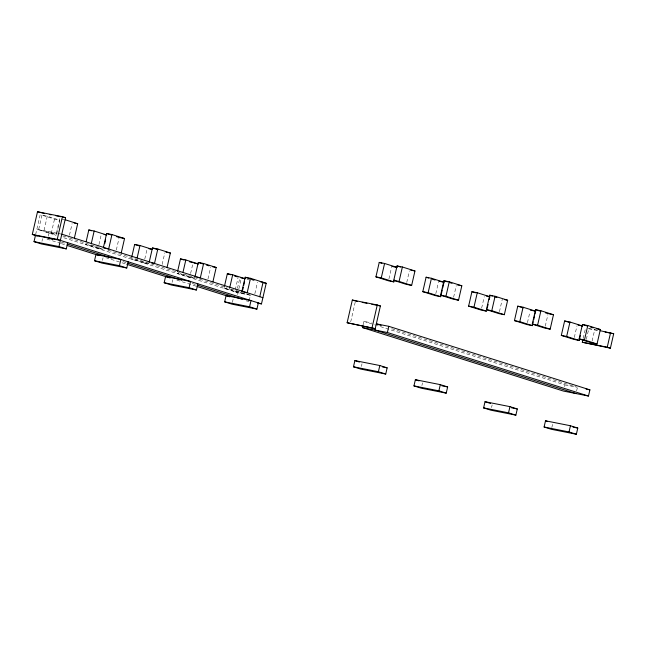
<?xml version="1.0" encoding="UTF-8"?>
<svg xmlns="http://www.w3.org/2000/svg" width="646" height="646" viewBox="0 0 646 646"><rect width="100%" height="100%" fill="white"/><g stroke="black" fill="none" stroke-linecap="round" stroke-linejoin="round"><path stroke-width="0.48" stroke-dasharray="3.23 2.42" d="M35.643 234.555L40.423 213.689M41.95 215.158L38.639 229.605L51.212 233.569L56.549 234.627L59.86 220.189L47.295 216.216L41.95 215.158L54.514 219.123L59.86 220.189M47.295 216.216L43.985 230.662L56.549 234.627M41.966 241.289L42.571 238.64M48.313 236.145L49.33 231.72L57.026 234.151M51.212 233.569L54.514 219.123M59.763 218.687L56.452 233.133L59.141 233.981M69.461 235.176L72.11 223.621M98.079 248.379L85.514 244.406L90.852 245.464L103.425 249.437L98.079 248.379L98.741 245.488M98.959 244.527L101.39 233.933M102.448 260.403L103.061 257.746M116.328 249.978L118.977 238.422M143.905 262.849L131.332 258.885L136.677 259.942L149.25 263.907L143.905 262.849L144.567 259.958M144.785 258.998L147.215 248.403M162.154 264.456L164.803 252.901M172.102 282.399L172.708 279.75M189.73 277.328L177.157 273.355L182.503 274.413L195.068 278.386L189.73 277.328L190.392 274.437M190.61 273.476L193.033 262.882M207.98 278.927L210.628 267.371M237.26 289.238L236.597 292.129L224.033 288.156L224.469 286.235M232.39 302.393L233.4 297.967M235.257 289.852L238.124 277.336M237.478 288.277L239.908 277.683M237.558 294.536L238.624 289.884M238.842 288.915L241.265 278.321M249.211 300.551L250.43 295.238L231.187 289.166M254.847 293.736L257.496 282.181M350.705 321.837L355.252 301.973M363.052 324.922L363.868 321.385L371.539 322.903M361.405 366.444L362.01 363.787M388.932 278.894L391.581 267.339M406.746 282.423L409.394 270.868M435.808 293.704L438.456 282.149M421.895 385.549L422.5 382.9M453.613 297.233L456.262 285.677M481.633 308.174L484.274 296.619M499.439 311.703L502.305 299.187M491.549 407.553L492.155 404.897M527.451 322.653L529.882 312.058M545.264 326.182L547.913 314.626M551.829 427.539L552.637 424.002M574.326 337.454L576.975 325.899M564.564 386.671L564.967 384.903L377.337 325.641M583.201 338.399L585.405 328.774M586.342 339.392L588.546 329.767M576.62 390.911L577.435 387.374M592.132 340.983L594.78 329.428M61.54 219.042L64.212 219.567M588.498 328.378L599.052 330.469M588.764 328.798L599.318 330.889M57.001 233.238L36.862 229.249L56.105 235.33M57.962 233.432L60.902 234.014M247.022 279.468L253.733 280.8M224.033 288.156L229.37 289.222L241.943 293.187M234.821 291.774L247.289 294.245M250.43 295.238L237.962 292.767L61.879 237.155M246.134 300.858L249.009 301.432M564.967 384.903L576.474 387.188M391.726 328.717L576.474 387.067M363.868 321.385L376.376 325.334M62.799 235.976L68.573 237.801M69.534 238.099L101.285 248.129M108.019 250.26L227.335 287.946M61.378 242.169L65.23 243.38M122.958 261.614L126.81 262.833M192.242 283.497L196.085 284.716M46.988 239.085L60.458 243.34M61.418 243.647L65.27 244.858M105.686 257.625L121.077 262.486M122.037 262.793L125.889 264.012M176.883 280.114L196.134 286.194"/><path stroke-width="0.97" d="M37.274 236.016L32.3 234.45L37.5 211.751L62.436 216.693L65.577 217.686L58.956 246.57L66.288 248.888L67.709 242.694M66.288 248.888L41.352 243.946L34.028 241.628L35.441 235.443L60.377 240.385M241.838 291.693L245.149 277.247L250.495 278.305L266.2 283.271L261.477 303.903L57.236 239.391L62.436 216.693M74.363 238.164L77.673 223.718L65.101 219.745M86.176 241.515L88.817 229.96L94.163 231.018L106.735 234.991L104.063 234.458M91.296 243.542L94.163 231.018M126.778 267.993L101.842 263.051L94.51 260.734L95.931 254.548L120.867 259.49L119.445 265.676L126.778 267.993L128.199 261.808M103.32 247.935L106.63 233.489L111.976 234.555L124.541 238.519L121.238 252.966M104.749 243.655L105.629 239.803M111.976 234.555L108.665 248.993L104.216 248.112M131.776 256.955L134.643 244.438L139.988 245.496L152.553 249.469L148.992 248.758M137.122 258.012L139.988 245.496M149.145 262.413L152.456 247.967L157.802 249.025L170.366 252.998L167.056 267.444M157.802 249.025L154.491 263.471L151.818 262.938M196.432 289.997L171.497 285.056L164.165 282.738L165.578 276.545L190.513 281.486L189.1 287.68L196.432 289.997L197.846 283.804M177.602 271.433L180.468 258.909L185.814 259.967L198.379 263.939L193.929 263.059M182.947 272.491L185.814 259.967M194.971 276.884L198.282 262.438L203.619 263.503L216.192 267.468L212.881 281.914M203.619 263.503L200.317 277.941L196.747 277.239M224.469 286.235L227.335 273.718L232.681 274.776L245.254 278.741L241.006 277.901M256.914 309.103L231.979 304.161L224.655 301.844L226.068 295.65L251.003 300.592L249.582 306.785L256.914 309.103L258.335 302.909M229.596 288.253L232.681 274.776M242.387 291.265L243.267 287.413M243.704 285.484L244.592 281.632M250.495 278.305L247.184 292.751L243.623 292.04M259.757 296.724L263.059 282.278L260.185 281.704M347.128 322.734L375.205 328.669L347.128 322.734L352.328 300.035L377.264 304.977L380.405 305.97L374.914 330.041L576.014 393.567M353.467 366.783L354.888 360.589L379.816 365.531L387.148 367.849L385.735 374.042L360.799 369.1L353.467 366.783L378.403 371.725L385.735 374.042M381.14 325.374L376.335 323.856L388.803 326.327L589.903 389.845L588.482 396.038L563.546 391.096L362.446 327.57L362.85 325.802M394.278 279.952L393.834 281.882L388.496 280.824L375.924 276.851L379.234 262.405L384.58 263.463L397.145 267.436L391.799 266.378M393.834 281.882L381.269 277.909L384.58 263.463M372.064 327.675L377.264 304.977M393.737 280.38L397.048 265.934L402.385 267L414.958 270.965L411.647 285.411L406.302 284.353L393.737 280.38L399.083 281.438L411.647 285.411M378.403 371.725L379.816 365.531M588.482 396.038L387.382 332.512L388.803 326.327M399.083 281.438L402.385 267M442.252 289.949L440.709 296.684L435.364 295.626L422.799 291.661L426.102 277.215L431.447 278.273L444.02 282.237L442.696 288.019M440.709 296.684L428.137 292.719L431.447 278.273M413.957 385.888L415.37 379.695L440.306 384.636L447.638 386.954L446.225 393.148L421.289 388.206L413.957 385.888L438.892 390.83L446.225 393.148M440.604 295.19L443.915 280.744L449.261 281.801L461.825 285.774L458.523 300.22L453.177 299.155L440.604 295.19L445.95 296.248L458.523 300.22M445.95 296.248L449.261 281.801M438.892 390.83L440.306 384.636M468.616 306.131L473.962 307.189L486.535 311.162L481.189 310.104L468.616 306.131L471.927 291.685L477.273 292.743L489.838 296.716L489.175 299.607M473.962 307.189L477.273 292.743M486.43 309.66L489.741 295.214L495.078 296.272L507.651 300.245L504.34 314.691L499.003 313.633L486.43 309.66L491.776 310.718L504.34 314.691M487.197 308.271L488.077 304.419M491.776 310.718L495.078 296.272M483.604 407.884L485.025 401.699L509.96 406.641L517.293 408.958L515.871 415.144L490.936 410.202L483.604 407.884L508.539 412.834L515.871 415.144M533.241 321.781L532.352 325.632L527.015 324.575L514.442 320.602L517.753 306.164L523.098 307.221L535.663 311.186L535.001 314.077M532.352 325.632L519.788 321.668L523.098 307.221M508.539 412.834L509.96 406.641M532.256 324.139L535.566 309.692L540.904 310.75L553.477 314.723L550.166 329.161L544.82 328.103L532.256 324.139L537.601 325.196L550.166 329.161M533.677 319.859L534.565 316.007M537.601 325.196L540.904 310.75M580.326 335.621L579.228 340.442L573.882 339.384L561.317 335.411L564.62 320.965L569.966 322.023L582.539 325.996L578.081 325.116M544.093 426.998L545.515 420.804L570.442 425.746L577.774 428.064L576.361 434.249L551.426 429.307L544.093 426.998L569.029 431.94L576.361 434.249M579.228 340.442L566.655 336.469L569.966 322.023M579.123 338.94L582.434 324.494L587.779 325.552L600.344 329.525L597.041 343.971L591.696 342.913L579.123 338.94L584.468 339.998L597.041 343.971M600.005 330.663L613.7 333.74L610.389 348.186L582.312 342.251L582.975 339.368M584.468 339.998L587.779 325.552M569.029 431.94L570.442 425.746M610.389 348.186L607.248 347.193L610.559 332.755M410.501 270.085L414.958 270.965M438.674 281.18L444.02 282.237M457.376 284.886L461.825 285.774M486.277 296.005L489.838 296.716M504.978 299.72L507.651 300.245M375.924 276.851L381.269 277.909M44.477 213.503L37.5 211.751M49.274 214.448L51.187 214.827M55.984 215.78L60.781 216.733M62.702 217.113L65.577 217.686M530.318 310.128L534.775 311.017M549.019 313.835L553.477 314.723M422.799 291.661L428.137 292.719M74.112 223.007L77.673 223.718M596.783 328.822L600.344 329.525M605.068 332.036L613.7 333.74M120.091 237.639L124.541 238.519M514.442 320.602L519.788 321.668M165.917 252.11L170.366 252.998M561.317 335.411L566.655 336.469M212.631 266.766L216.192 267.468M582.312 342.251L607.248 347.193M32.3 234.45L57.236 239.391M262.365 282.504L266.2 283.271M355.47 301.028L357.391 301.407M362.18 302.36L366.976 303.305M371.773 304.258L380.405 305.97M34.028 241.628L58.956 246.57M94.51 260.734L119.445 265.676M164.165 282.738L189.1 287.68M257.641 303.144L261.477 303.903M362.446 327.57L387.382 332.512M224.655 301.844L249.582 306.785M586.067 389.086L589.903 389.845M382.359 366.896L387.148 367.849M441.888 385.815L447.638 386.954M511.535 407.812L517.293 408.958M572.986 427.111L577.774 428.064M397.048 265.934L400.633 267.073M443.915 280.744L447.508 281.874M449.301 282.447L451.998 283.295M489.741 295.214L492.43 296.07M494.23 296.635L496.919 297.483M535.566 309.692L540.048 311.106M545.442 312.809L548.131 313.657M582.434 324.494L586.923 325.915M590.517 327.046L593.206 327.902M379.234 262.405L381.931 263.261M426.102 277.215L428.799 278.063M432.392 279.193L435.081 280.049M471.927 291.685L475.521 292.824M517.753 306.164L523.139 307.859M564.62 320.965L570.006 322.669M352.328 300.035L354.686 300.778M106.63 233.489L111.12 234.91M116.506 236.614L119.203 237.462M152.456 247.967L157.842 249.671M198.282 262.438L202.763 263.859M206.357 264.989L209.054 265.845M245.149 277.247L249.639 278.66M251.431 279.233L254.128 280.081M88.817 229.96L91.514 230.816M134.643 244.438L139.132 245.851M180.468 258.909L184.062 260.047M189.448 261.743L192.137 262.599M227.335 273.718L230.929 274.849M234.522 275.987L237.211 276.835M61.798 234.191L262.898 297.709M47.909 237.914L52.722 239.432M67.152 243.986L111.419 257.972M127.771 263.14L181.655 280.154M197.054 285.023L242.274 299.308M67.192 245.472L98.951 255.501M126.85 264.311L170.164 277.99M197.095 286.501L229.806 296.837M354.888 360.589L359.467 362.035M415.37 379.695L419.036 380.857M485.025 401.699L490.524 403.435M545.515 420.804L547.348 421.386"/></g></svg>
